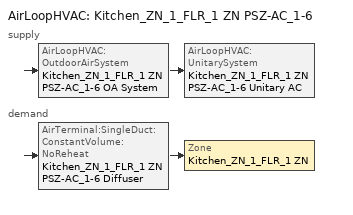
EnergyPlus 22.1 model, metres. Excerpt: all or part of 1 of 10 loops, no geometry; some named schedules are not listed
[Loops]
AirLoopHVAC 'Kitchen_ZN_1_FLR_1 ZN PSZ-AC_1-6'
 supply: AirLoopHVAC:OutdoorAirSystem 'Kitchen_ZN_1_FLR_1 ZN PSZ-AC_1-6 OA System' > AirLoopHVAC:UnitarySystem 'Kitchen_ZN_1_FLR_1 ZN PSZ-AC_1-6 Unitary AC'
 demand: AirTerminal:SingleDuct:ConstantVolume:NoReheat 'Kitchen_ZN_1_FLR_1 ZN PSZ-AC_1-6 Diffuser' > Zone 'Kitchen_ZN_1_FLR_1 ZN'
[ZoneControl:Thermostat]
Kitchen_ZN_1_FLR_1 ZN Thermostat: Zone or ZoneList=Kitchen_ZN_1_FLR_1 ZN; Control Type Schedule=Kitchen_ZN_1_FLR_1 ZN Thermostat Schedule; Control 1=PrimarySchool Kitchen Thermostat 1; Temperature Difference Between Cutout And Setpoint {deltaC}=0
[ThermostatSetpoint:DualSetpoint]
PrimarySchool Kitchen Thermostat 1: Heating Setpoint Temperature Schedule=SchoolPrimary HTGSETP_SCH_NO_OPTIMUM; Cooling Setpoint Temperature Schedule=SchoolPrimary CLGSETP_SCH_NO_OPTIMUM
[Fan:ZoneExhaust]
Kitchen_ZN_1_FLR_1 ZN Exhaust Fan: Availability Schedule=SchoolPrimary Kitchen_Exhaust_SCH; Fan Total Efficiency=0.385; Pressure Rise {Pa}=124.544; Maximum Flow Rate {m3/s}=2.12376; Flow Fraction Schedule=SchoolSecondary Kitchen_Exhaust_SCH_DCV; System Availability Manager Coupling Mode=Decoupled; Balanced Exhaust Fraction Schedule=SchoolSecondary Kitchen Exhaust Fan Balanced Exhaust Fraction Schedule
[Zone equipment]
Kitchen_ZN_1_FLR_1 ZN: Kitchen_ZN_1_FLR_1 ZN PSZ-AC_1-6 Diffuser, Kitchen_ZN_1_FLR_1 ZN Exhaust Fan
[Sizing:Zone]
Kitchen_ZN_1_FLR_1 ZN: Zone Cooling Design Supply Air Temperature Input Method=SupplyAirTemperature; Zone Cooling Design Supply Air Temperature {C}=12.7778; Zone Cooling Design Supply Air Temperature Difference {deltaC}=11.11; Zone Heating Design Supply Air Temperature Input Method=SupplyAirTemperature; Zone Heating Design Supply Air Temperature {C}=50; Zone Heating Design Supply Air Temperature Difference {deltaC}=11.11; Zone Cooling Design Supply Air Humidity Ratio {kgWater/kgDryAir}=0.0085; Zone Heating Design Supply Air Humidity Ratio {kgWater/kgDryAir}=0.008; Design Specification Outdoor Air Object=PrimarySchool Kitchen Ventilation; Cooling Design Air Flow Method=DesignDay; Cooling Design Air Flow Rate {m3/s}=0; Cooling Minimum Air Flow per Zone Floor Area {m3/s-m2}=0.000762; Cooling Minimum Air Flow {m3/s}=0; Cooling Minimum Air Flow Fraction=0; Heating Design Air Flow Method=DesignDay; Heating Design Air Flow Rate {m3/s}=0; Heating Maximum Air Flow per Zone Floor Area {m3/s-m2}=0.002032; Heating Maximum Air Flow {m3/s}=0.141576; Heating Maximum Air Flow Fraction=0.3; Account for Dedicated Outdoor Air System=No
[Controller:MechanicalVentilation]
Controller Mechanical Ventilation 1: Availability Schedule=SchoolPrimary MinOA_MotorizedDamper_Sched; Demand Controlled Ventilation=No; System Outdoor Air Method=ZoneSum; Zone or ZoneList Name 1=Kitchen_ZN_1_FLR_1 ZN; Design Specification Outdoor Air Object Name 1=PrimarySchool Kitchen Ventilation
[DesignSpecification:OutdoorAir]
PrimarySchool Kitchen Ventilation: Outdoor Air Method=Sum; Outdoor Air Flow per Person {m3/s-person}=0.00353961; Outdoor Air Flow per Zone Floor Area {m3/s-m2}=0.0009144; Outdoor Air Flow per Zone {m3/s}=0; Outdoor Air Flow Air Changes per Hour {1/hr}=0
[AirTerminal:SingleDuct:ConstantVolume:NoReheat]
Kitchen_ZN_1_FLR_1 ZN PSZ-AC_1-6 Diffuser: Availability Schedule=Always On Discrete; Maximum Air Flow Rate {m3/s}=AutoSize
[AirLoopHVAC]
Kitchen_ZN_1_FLR_1 ZN PSZ-AC_1-6: Design Supply Air Flow Rate {m3/s}=AutoSize; Design Return Air Flow Fraction of Supply Air Flow=1
[Sizing:System]
Kitchen_ZN_1_FLR_1 ZN PSZ-AC_1-6: Type of Load to Size On=Sensible; Design Outdoor Air Flow Rate {m3/s}=Autosize; Central Heating Maximum System Air Flow Ratio=1; Preheat Design Temperature {C}=7.22222; Preheat Design Humidity Ratio {kgWater/kgDryAir}=0.008; Precool Design Temperature {C}=12.7778; Precool Design Humidity Ratio {kgWater/kgDryAir}=0.008; Central Cooling Design Supply Air Temperature {C}=12.7778; Central Heating Design Supply Air Temperature {C}=50; Type of Zone Sum to Use=Coincident; 100% Outdoor Air in Cooling=No; 100% Outdoor Air in Heating=No; Central Cooling Design Supply Air Humidity Ratio {kgWater/kgDryAir}=0.0085; Central Heating Design Supply Air Humidity Ratio {kgWater/kgDryAir}=0.008; Cooling Supply Air Flow Rate Method=DesignDay; Cooling Supply Air Flow Rate {m3/s}=0; Cooling Supply Air Flow Rate Per Floor Area {m3/s-m2}=0.00996765; Cooling Fraction of Autosized Cooling Supply Air Flow Rate=1; Cooling Supply Air Flow Rate Per Unit Cooling Capacity {m3/s-W}=3.94755e-05; Heating Supply Air Flow Rate Method=DesignDay; Heating Supply Air Flow Rate {m3/s}=0; Heating Supply Air Flow Rate Per Floor Area {m3/s-m2}=0.00996765; Heating Fraction of Autosized Heating Supply Air Flow Rate=1; Heating Fraction of Autosized Cooling Supply Air Flow Rate=1; Heating Supply Air Flow Rate Per Unit Heating Capacity {m3/s-W}=3.15882e-05; System Outdoor Air Method=ZoneSum; Zone Maximum Outdoor Air Fraction=1; Cooling Design Capacity Method=CoolingDesignCapacity; Cooling Design Capacity {W}=Autosize; Cooling Design Capacity Per Floor Area {W/m2}=234.7; Fraction of Autosized Cooling Design Capacity=1; Heating Design Capacity Method=HeatingDesignCapacity; Heating Design Capacity {W}=Autosize; Heating Design Capacity Per Floor Area {W/m2}=157; Fraction of Autosized Heating Design Capacity=1; Central Cooling Capacity Control Method=OnOff; Occupant Diversity=Autosize
[Controller:OutdoorAir]
Kitchen_ZN_1_FLR_1 ZN PSZ-AC_1-6 OA System Controller: Minimum Outdoor Air Flow Rate {m3/s}=Autosize; Maximum Outdoor Air Flow Rate {m3/s}=Autosize; Economizer Control Type=DifferentialDryBulb; Economizer Control Action Type=ModulateFlow; Lockout Type=LockoutWithHeating; Minimum Limit Type=FixedMinimum; Minimum Outdoor Air Schedule=SchoolPrimary MinOA_MotorizedDamper_Sched; Mechanical Ventilation Controller=Controller Mechanical Ventilation 1; High Humidity Control=No; Control High Indoor Humidity Based on Outdoor Humidity Ratio=Yes; Heat Recovery Bypass Control Type=BypassWhenWithinEconomizerLimits
[SetpointManager:MixedAir]
Kitchen_ZN_1_FLR_1 ZN PSZ-AC_1-6 Mixed Air Node OS Default SPM: Control Variable=Temperature; Setpoint Node or NodeList=Kitchen_ZN_1_FLR_1 ZN PSZ-AC_1-6 Mixed Air Node
[AirLoopHVAC:UnitarySystem]
Kitchen_ZN_1_FLR_1 ZN PSZ-AC_1-6 Unitary AC: Control Type=Load; Controlling Zone or Thermostat Location=Kitchen_ZN_1_FLR_1 ZN; Dehumidification Control Type=None; Availability Schedule=SchoolPrimary HVACOperationSchd; Supply Fan=Kitchen_ZN_1_FLR_1 ZN PSZ-AC_1-6 Fan; Fan Placement=DrawThrough; Supply Air Fan Operating Mode Schedule=SchoolPrimary HVACOperationSchd; Heating Coil=Kitchen_ZN_1_FLR_1 ZN PSZ-AC_1-6 Gas Htg Coil 199kBtu/hr 0.8 Thermal Eff; DX Heating Coil Sizing Ratio=1; Cooling Coil=Kitchen_ZN_1_FLR_1 ZN PSZ-AC_1-6 2spd DX AC Clg Coil 74kBtu/hr 11.0EER; Use DOAS DX Cooling Coil=No; Minimum Supply Air Temperature {C}=2; Latent Load Control=SensibleOnlyLoadControl; Supplemental Heating Coil=Kitchen_ZN_1_FLR_1 ZN PSZ-AC_1-6 No Heat; Cooling Supply Air Flow Rate {m3/s}=Autosize; Heating Supply Air Flow Rate {m3/s}=Autosize; No Load Supply Air Flow Rate {m3/s}=Autosize; Maximum Supply Air Temperature {C}=80; Maximum Outdoor Dry-Bulb Temperature for Supplemental Heater Operation {C}=21; Maximum Cycling Rate {cycles/hr}=2.5; Heat Pump Time Constant {s}=60; Fraction of On-Cycle Power Use=0.01; Heat Pump Fan Delay Time {s}=60; Ancillary On-Cycle Electric Power {W}=0; Ancillary Off-Cycle Electric Power {W}=0
[Fan:OnOff]
Kitchen_ZN_1_FLR_1 ZN PSZ-AC_1-6 Fan: Availability Schedule=Always On Discrete; Fan Total Efficiency=0.56225; Pressure Rise {Pa}=622.722; Maximum Flow Rate {m3/s}=Autosize; Motor Efficiency=0.865; Motor In Airstream Fraction=1; Fan Power Ratio Function of Speed Ratio Curve=Fan On Off Power Curve; Fan Efficiency Ratio Function of Speed Ratio Curve=Fan On Off Efficiency Curve
[Coil:Heating:Fuel]
Kitchen_ZN_1_FLR_1 ZN PSZ-AC_1-6 Gas Htg Coil 199kBtu/hr 0.8 Thermal Eff: Availability Schedule=Always On Discrete; Fuel Type=NaturalGas; Burner Efficiency=0.8; Nominal Capacity {W}=AutoSize; Parasitic Electric Load {W}=0; Parasitic Fuel Load {W}=0
[Coil:Cooling:DX:TwoSpeed]
Kitchen_ZN_1_FLR_1 ZN PSZ-AC_1-6 2spd DX AC Clg Coil 74kBtu/hr 11.0EER: Availability Schedule=Always On Discrete; High Speed Gross Rated Total Cooling Capacity {W}=Autosize; High Speed Rated Sensible Heat Ratio=Autosize; High Speed Gross Rated Cooling COP {W/W}=3.79883; High Speed Rated Air Flow Rate {m3/s}=Autosize; Unit Internal Static Air Pressure {Pa}=773.3; Total Cooling Capacity Function of Temperature Curve=PSZ-AC_Unitary_PackagecoolCapFT; Total Cooling Capacity Function of Flow Fraction Curve=PSZ-AC_Unitary_PackagecoolFFF; Energy Input Ratio Function of Temperature Curve=PSZ-AC DX Unitary Package EIRFT; Energy Input Ratio Function of Flow Fraction Curve=PSZ-AC_Unitary_PackagecoolEIRFFF; Part Load Fraction Correlation Curve=PSZ-AC_Unitary_PackagecoolPLR; Low Speed Gross Rated Total Cooling Capacity {W}=Autosize; Low Speed Gross Rated Sensible Heat Ratio=0.69; Low Speed Gross Rated Cooling COP {W/W}=3.79883; Low Speed Rated Air Flow Rate {m3/s}=Autosize; Low Speed Total Cooling Capacity Function of Temperature Curve=PSZ-AC_Unitary_PackagecoolCapFT; Low Speed Energy Input Ratio Function of Temperature Curve=PSZ-AC DX Unitary Package EIRFT; Condenser Type=AirCooled; Minimum Outdoor Dry-Bulb Temperature for Compressor Operation {C}=-25; High Speed Evaporative Condenser Effectiveness=0; High Speed Evaporative Condenser Air Flow Rate {m3/s}=Autosize; High Speed Evaporative Condenser Pump Rated Power Consumption {W}=Autosize; Low Speed Evaporative Condenser Effectiveness=0; Low Speed Evaporative Condenser Air Flow Rate {m3/s}=Autosize; Low Speed Evaporative Condenser Pump Rated Power Consumption {W}=Autosize; Basin Heater Capacity {W/K}=10; Basin Heater Setpoint Temperature {C}=2
[Coil:Heating:Electric]
Kitchen_ZN_1_FLR_1 ZN PSZ-AC_1-6 No Heat: Availability Schedule=Always Off Discrete; Efficiency=1; Nominal Capacity {W}=0
[SetpointManager:SingleZone:Reheat]
Kitchen_ZN_1_FLR_1 ZN Setpoint Manager SZ Reheat: Control Variable=Temperature; Minimum Supply Air Temperature {C}=12.7778; Maximum Supply Air Temperature {C}=50; Control Zone=Kitchen_ZN_1_FLR_1 ZN; Setpoint Node or NodeList=Kitchen_ZN_1_FLR_1 ZN PSZ-AC_1-6 Supply Outlet Node
[Refrigeration:System]
RefrSystem - Primary School: Refrigerated Case or Walkin or CaseAndWalkInList=RefrSystem - Primary School Case and Walkin List; Refrigeration Condenser=Refrigeration Condenser Air Cooled 1; Compressor or CompressorList=RefrSystem - Primary School Compressor List; Minimum Condensing Temperature {C}=21; Refrigeration System Working Fluid Type=R404a; Suction Temperature Control Type=ConstantSuctionTemperature; Sum UA Suction Piping {W/K}=0; Suction Piping Zone=Kitchen_ZN_1_FLR_1 ZN; Number of Compressor Stages=1; Intercooler Type=None; Shell-and-Coil Intercooler Effectiveness=0.8
[Refrigeration:CaseAndWalkInList]
RefrSystem - Primary School Case and Walkin List: Case or WalkIn Name 1=Case Primary School; Case or WalkIn Name 2=Walk-In Primary School
[Refrigeration:Case]
Case Primary School: Availability Schedule=Always On Discrete; Zone=Kitchen_ZN_1_FLR_1 ZN; Rated Ambient Temperature {C}=23.8889; Rated Ambient Relative Humidity {percent}=55; Rated Total Cooling Capacity per Unit Length {W/m}=734; Rated Latent Heat Ratio=0.08; Rated Runtime Fraction=0.85; Case Length {m}=3.66; Case Operating Temperature {C}=2; Latent Case Credit Curve Type=CaseTemperatureMethod; Latent Case Credit Curve=Refrigeration Case Latent Credit Curve; Standard Case Fan Power per Unit Length {W/m}=15.7143; Operating Case Fan Power per Unit Length {W/m}=15.7143; Standard Case Lighting Power per Unit Length {W/m}=33; Installed Case Lighting Power per Unit Length {W/m}=33; Case Lighting Schedule=SchoolPrimary walkin_occ_lght_SCH; Fraction of Lighting Energy to Case=1; Case Anti-Sweat Heater Power per Unit Length {W/m}=0; Minimum Anti-Sweat Heater Power per Unit Length {W/m}=0; Anti-Sweat Heater Control Type=None; Humidity at Zero Anti-Sweat Heater Energy {percent}=0; Case Height {m}=1.5; Fraction of Anti-Sweat Heater Energy to Case=0.2; Case Defrost Power per Unit Length {W/m}=0; Case Defrost Type=None; Case Defrost Schedule=Refrigeration Defrost Schedule; Case Defrost Drip-Down Schedule=Refrigeration Defrost Schedule 1; Defrost Energy Correction Curve Type=None; Under Case HVAC Return Air Fraction=0.05; Refrigerated Case Restocking Schedule=SchoolPrimary Kitchen_ZN_1_FLR_1_Case:2_SELFCONTAINEDDISPLAYCASE_CaseStockingSched; Case Credit Fraction Schedule=Refrigeration Case Credit Schedule; Design Evaporator Temperature or Brine Inlet Temperature {C}=-5.56; Average Refrigerant Charge Inventory {kg/m}=0
[Refrigeration:WalkIn]
Walk-In Primary School: Availability Schedule=Always On Discrete; Rated Coil Cooling Capacity {W}=2686.44; Operating Temperature {C}=-23; Rated Cooling Source Temperature {C}=-28.3333; Rated Total Heating Power {W}=0; Rated Cooling Coil Fan Power {W}=249.978; Rated Circulation Fan Power {W}=0; Rated Total Lighting Power {W}=120.78; Lighting Schedule=SchoolSecondary BLDG_LIGHT_SCH; Defrost Type=Electric; Defrost Control Type=TimeSchedule; Defrost Schedule=Refrigeration Defrost Schedule 2; Defrost Drip-Down Schedule=Refrigeration Defrost Schedule 3; Defrost Power {W}=1500.6; Temperature Termination Defrost Fraction to Ice=0.7; Restocking Schedule=SchoolSecondary Kitchen_ZN_1_FLR_1_Case:1_WALKINFREEZER_WalkInStockingSched; Average Refrigerant Charge Inventory {kg}=0; Insulated Floor Surface Area {m2}=11.1484; Insulated Floor U-Value {W/m2-K}=0.207; Zone Name 1=Kitchen_ZN_1_FLR_1 ZN; Total Insulated Surface Area Facing Zone 1 {m2}=43.4; Insulated Surface U-Value Facing Zone 1 {W/m2-K}=0.235; Area of Glass Reach In Doors Facing Zone 1 {m2}=0; Height of Glass Reach In Doors Facing Zone 1 {m}=1.5; Glass Reach In Door U Value Facing Zone 1 {W/m2-K}=1.136; Area of Stocking Doors Facing Zone 1 {m2}=2; Height of Stocking Doors Facing Zone 1 {m}=2; Stocking Door U Value Facing Zone 1 {W/m2-K}=0.3785; Stocking Door Opening Schedule Name Facing Zone 1=door_wi_sched; Stocking Door Opening Protection Type Facing Zone 1=StripCurtain
[Refrigeration:Condenser:AirCooled]
Refrigeration Condenser Air Cooled 1: Rated Effective Total Heat Rejection Rate Curve=Curve Linear 1; Rated Subcooling Temperature Difference {deltaC}=0; Condenser Fan Speed Control Type=Fixed; Rated Fan Power {W}=946.525; Condenser Refrigerant Operating Charge Inventory {kg}=0; Condensate Receiver Refrigerant Inventory {kg}=0; Condensate Piping Refrigerant Inventory {kg}=0
[Refrigeration:CompressorList]
RefrSystem - Primary School Compressor List: Refrigeration Compressor Name 1=Refrigeration Compressor 1; Refrigeration Compressor Name 2=Refrigeration Compressor 2; Refrigeration Compressor Name 3=Refrigeration Compressor 3; Refrigeration Compressor Name 4=Refrigeration Compressor 4; Refrigeration Compressor Name 5=Refrigeration Compressor 5; Refrigeration Compressor Name 6=Refrigeration Compressor 6; Refrigeration Compressor Name 7=Refrigeration Compressor 7; Refrigeration Compressor Name 8=Refrigeration Compressor 8; Refrigeration Compressor Name 9=Refrigeration Compressor 9; Refrigeration Compressor Name 10=Refrigeration Compressor 10; Refrigeration Compressor Name 11=Refrigeration Compressor 11; Refrigeration Compressor Name 12=Refrigeration Compressor 12; Refrigeration Compressor Name 13=Refrigeration Compressor 13; Refrigeration Compressor Name 14=Refrigeration Compressor 14; Refrigeration Compressor Name 15=Refrigeration Compressor 15; Refrigeration Compressor Name 16=Refrigeration Compressor 16; Refrigeration Compressor Name 17=Refrigeration Compressor 17; Refrigeration Compressor Name 18=Refrigeration Compressor 18; Refrigeration Compressor Name 19=Refrigeration Compressor 19; Refrigeration Compressor Name 20=Refrigeration Compressor 20
[EnergyManagementSystem:InternalVariable]
Kitchen_ZN_1_FLR_1ZN_Area: Internal Data Index Key=Kitchen_ZN_1_FLR_1 ZN; Internal Data Type=Zone Floor Area
[EnergyManagementSystem:Sensor]
Kitchen_ZN_1_FLR_1ZN_LSr: Output:Variable or Output:Meter Index Key=Kitchen_ZN_1_FLR_1 ZN; Output:Variable or Output:Meter=Zone Lights Electricity Rate
[Schedule:Compact]
Kitchen_ZN_1_FLR_1 ZN Thermostat Schedule: Through: 12/31, For: AllDays, Until: 24:00, 4
[Schedule:Week:Daily]
SchoolPrimary Kitchen_Exhaust_SCH Week Rule - Jan1-Jun24: SchoolPrimary Kitchen_Exhaust_SCH Wknd Day, SchoolPrimary Kitchen_Exhaust_SCH Wkdy Day, SchoolPrimary Kitchen_Exhaust_SCH Wkdy Day, SchoolPrimary Kitchen_Exhaust_SCH Wkdy Day, SchoolPrimary Kitchen_Exhaust_SCH Wkdy Day, SchoolPrimary Kitchen_Exhaust_SCH Wkdy Day, SchoolPrimary Kitchen_Exhaust_SCH Wknd Day, SchoolPrimary Kitchen_Exhaust_SCH Default, SchoolPrimary Kitchen_Exhaust_SCH Summer Design Day, SchoolPrimary Kitchen_Exhaust_SCH Winter Design Day, SchoolPrimary Kitchen_Exhaust_SCH Default, SchoolPrimary Kitchen_Exhaust_SCH Default
SchoolPrimary Kitchen_Exhaust_SCH Week Rule - Jun25-Jul1: SchoolPrimary Kitchen_Exhaust_SCH Wknd Day, SchoolPrimary Kitchen_Exhaust_SCH Wkdy Day, SchoolPrimary Kitchen_Exhaust_SCH Wkdy Day, SchoolPrimary Kitchen_Exhaust_SCH Wkdy Day, SchoolPrimary Kitchen_Exhaust_SCH Wkdy Day, SchoolPrimary Kitchen_Exhaust_SCH Wkdy Day, SchoolPrimary Kitchen_Exhaust_SCH Wknd Day 1, SchoolPrimary Kitchen_Exhaust_SCH Default, SchoolPrimary Kitchen_Exhaust_SCH Summer Design Day, SchoolPrimary Kitchen_Exhaust_SCH Winter Design Day, SchoolPrimary Kitchen_Exhaust_SCH Default, SchoolPrimary Kitchen_Exhaust_SCH Default
SchoolPrimary Kitchen_Exhaust_SCH Week Rule - Jul2-Aug26: SchoolPrimary Kitchen_Exhaust_SCH Wknd Day 1, SchoolPrimary Kitchen_Exhaust_SCH Wkdy Day 1, SchoolPrimary Kitchen_Exhaust_SCH Wkdy Day 1, SchoolPrimary Kitchen_Exhaust_SCH Wkdy Day 1, SchoolPrimary Kitchen_Exhaust_SCH Wkdy Day 1, SchoolPrimary Kitchen_Exhaust_SCH Wkdy Day 1, SchoolPrimary Kitchen_Exhaust_SCH Wknd Day 1, SchoolPrimary Kitchen_Exhaust_SCH Default, SchoolPrimary Kitchen_Exhaust_SCH Summer Design Day, SchoolPrimary Kitchen_Exhaust_SCH Winter Design Day, SchoolPrimary Kitchen_Exhaust_SCH Default, SchoolPrimary Kitchen_Exhaust_SCH Default
SchoolPrimary Kitchen_Exhaust_SCH Week Rule - Aug27-Sep2: SchoolPrimary Kitchen_Exhaust_SCH Wknd Day 1, SchoolPrimary Kitchen_Exhaust_SCH Wkdy Day 1, SchoolPrimary Kitchen_Exhaust_SCH Wkdy Day 1, SchoolPrimary Kitchen_Exhaust_SCH Wkdy Day 1, SchoolPrimary Kitchen_Exhaust_SCH Wkdy Day 1, SchoolPrimary Kitchen_Exhaust_SCH Wkdy Day 2, SchoolPrimary Kitchen_Exhaust_SCH Default, SchoolPrimary Kitchen_Exhaust_SCH Default, SchoolPrimary Kitchen_Exhaust_SCH Summer Design Day, SchoolPrimary Kitchen_Exhaust_SCH Winter Design Day, SchoolPrimary Kitchen_Exhaust_SCH Default, SchoolPrimary Kitchen_Exhaust_SCH Default
SchoolPrimary Kitchen_Exhaust_SCH Week Rule - Sep3-Dec31: SchoolPrimary Kitchen_Exhaust_SCH Default, SchoolPrimary Kitchen_Exhaust_SCH Wkdy Day 2, SchoolPrimary Kitchen_Exhaust_SCH Wkdy Day 2, SchoolPrimary Kitchen_Exhaust_SCH Wkdy Day 2, SchoolPrimary Kitchen_Exhaust_SCH Wkdy Day 2, SchoolPrimary Kitchen_Exhaust_SCH Wkdy Day 2, SchoolPrimary Kitchen_Exhaust_SCH Default, SchoolPrimary Kitchen_Exhaust_SCH Default, SchoolPrimary Kitchen_Exhaust_SCH Summer Design Day, SchoolPrimary Kitchen_Exhaust_SCH Winter Design Day, SchoolPrimary Kitchen_Exhaust_SCH Default, SchoolPrimary Kitchen_Exhaust_SCH Default
SchoolSecondary Kitchen_Exhaust_SCH_DCV Week Rule - Jan1-Dec31: SchoolSecondary Kitchen_Exhaust_SCH_DCV Default, SchoolSecondary Kitchen_Exhaust_SCH_DCV Default, SchoolSecondary Kitchen_Exhaust_SCH_DCV Default, SchoolSecondary Kitchen_Exhaust_SCH_DCV Default, SchoolSecondary Kitchen_Exhaust_SCH_DCV Default, SchoolSecondary Kitchen_Exhaust_SCH_DCV Default, SchoolSecondary Kitchen_Exhaust_SCH_DCV Default, SchoolSecondary Kitchen_Exhaust_SCH_DCV Default, SchoolSecondary Kitchen_Exhaust_SCH_DCV Summer Design Day, SchoolSecondary Kitchen_Exhaust_SCH_DCV Winter Design Day, SchoolSecondary Kitchen_Exhaust_SCH_DCV Default, SchoolSecondary Kitchen_Exhaust_SCH_DCV Default
SchoolSecondary Kitchen Exhaust Fan Balanced Exhaust Fraction Schedule Week Rule - Jan1-Jun24: SchoolSecondary Kitchen Exhaust Fan Balanced Exhaust Fraction Schedule Wknd Day, SchoolSecondary Kitchen Exhaust Fan Balanced Exhaust Fraction Schedule Wkdy Day, SchoolSecondary Kitchen Exhaust Fan Balanced Exhaust Fraction Schedule Wkdy Day, SchoolSecondary Kitchen Exhaust Fan Balanced Exhaust Fraction Schedule Wkdy Day, SchoolSecondary Kitchen Exhaust Fan Balanced Exhaust Fraction Schedule Wkdy Day, SchoolSecondary Kitchen Exhaust Fan Balanced Exhaust Fraction Schedule Wkdy Day, SchoolSecondary Kitchen Exhaust Fan Balanced Exhaust Fraction Schedule Wknd Day, SchoolSecondary Kitchen Exhaust Fan Balanced Exhaust Fraction Schedule Default, SchoolSecondary Kitchen Exhaust Fan Balanced Exhaust Fraction Schedule Summer Design Day, SchoolSecondary Kitchen Exhaust Fan Balanced Exhaust Fraction Schedule Winter Design Day, SchoolSecondary Kitchen Exhaust Fan Balanced Exhaust Fraction Schedule Default, SchoolSecondary Kitchen Exhaust Fan Balanced Exhaust Fraction Schedule Default
[Schedule:Year]
SchoolPrimary HTGSETP_SCH_NO_OPTIMUM: SchoolPrimary HTGSETP_SCH_NO_OPTIMUM Week Rule - Jan1-Dec31, 1, 1, 12, 31
SchoolPrimary CLGSETP_SCH_NO_OPTIMUM: SchoolPrimary CLGSETP_SCH_NO_OPTIMUM Week Rule - Jan1-Dec31, 1, 1, 12, 31
SchoolPrimary MinOA_MotorizedDamper_Sched: SchoolPrimary MinOA_MotorizedDamper_Sched Week Rule - Jan1-Dec31, 1, 1, 12, 31
SchoolPrimary Kitchen_Exhaust_SCH: SchoolPrimary Kitchen_Exhaust_SCH Week Rule - Jan1-Jun24, 1, 1, 6, 24, SchoolPrimary Kitchen_Exhaust_SCH Week Rule - Jun25-Jul1, 6, 25, 7, 1, SchoolPrimary Kitchen_Exhaust_SCH Week Rule - Jul2-Aug26, 7, 2, 8, 26, SchoolPrimary Kitchen_Exhaust_SCH Week Rule - Aug27-Sep2, 8, 27, 9, 2, SchoolPrimary Kitchen_Exhaust_SCH Week Rule - Sep3-Dec31, 9, 3, 12, 31
SchoolSecondary Kitchen_Exhaust_SCH_DCV: SchoolSecondary Kitchen_Exhaust_SCH_DCV Week Rule - Jan1-Dec31, 1, 1, 12, 31
SchoolSecondary Kitchen Exhaust Fan Balanced Exhaust Fraction Schedule: SchoolSecondary Kitchen Exhaust Fan Balanced Exhaust Fraction Schedule Week Rule - Jan1-Jun24, 1, 1, 6, 24, SchoolSecondary Kitchen Exhaust Fan Balanced Exhaust Fraction Schedule Week Rule - Jun25-Jul1, 6, 25, 7, 1, SchoolSecondary Kitchen Exhaust Fan Balanced Exhaust Fraction Schedule Week Rule - Jul2-Aug26, 7, 2, 8, 26, SchoolSecondary Kitchen Exhaust Fan Balanced Exhaust Fraction Schedule Week Rule - Aug27-Sep2, 8, 27, 9, 2, SchoolSecondary Kitchen Exhaust Fan Balanced Exhaust Fraction Schedule Week Rule - Sep3-Dec31, 9, 3, 12, 31
door_wi_sched: door_wi_sched Week Rule - Jan1-Dec31, 1, 1, 12, 31
Refrigeration Case Credit Schedule: Refrigeration Case Credit Schedule Week Rule - Jan1-Dec31, 1, 1, 12, 31
Refrigeration Defrost Schedule: Refrigeration Defrost Schedule Week Rule - Jan1-Dec31, 1, 1, 12, 31
Refrigeration Defrost Schedule 1: Refrigeration Defrost Schedule 1 Week Rule - Jan1-Dec31, 1, 1, 12, 31
Refrigeration Defrost Schedule 2: Refrigeration Defrost Schedule 2 Week Rule - Jan1-Dec31, 1, 1, 12, 31
Refrigeration Defrost Schedule 3: Refrigeration Defrost Schedule 3 Week Rule - Jan1-Dec31, 1, 1, 12, 31
SchoolPrimary HVACOperationSchd: SchoolPrimary HVACOperationSchd Week Rule - Jan1-Dec31, 1, 1, 12, 31
SchoolPrimary Kitchen_ZN_1_FLR_1_Case:2_SELFCONTAINEDDISPLAYCASE_CaseStockingSched: SchoolPrimary Kitchen_ZN_1_FLR_1_Case:2_SELFCONTAINEDDISPLAYCASE_CaseStockingSched Week Rule - Jan1-Dec31, 1, 1, 12, 31
SchoolPrimary walkin_occ_lght_SCH: SchoolPrimary walkin_occ_lght_SCH Week Rule - Jan1-Jun24, 1, 1, 6, 24, SchoolPrimary walkin_occ_lght_SCH Week Rule - Jun25-Jul1, 6, 25, 7, 1, SchoolPrimary walkin_occ_lght_SCH Week Rule - Jul2-Aug26, 7, 2, 8, 26, SchoolPrimary walkin_occ_lght_SCH Week Rule - Aug27-Sep2, 8, 27, 9, 2, SchoolPrimary walkin_occ_lght_SCH Week Rule - Sep3-Dec31, 9, 3, 12, 31
SchoolSecondary BLDG_LIGHT_SCH: SchoolSecondary BLDG_LIGHT_SCH Week Rule - Jan1-Jun24, 1, 1, 6, 24, SchoolSecondary BLDG_LIGHT_SCH Week Rule - Jun25-Jul1, 6, 25, 7, 1, SchoolSecondary BLDG_LIGHT_SCH Week Rule - Jul2-Aug26, 7, 2, 8, 26, SchoolSecondary BLDG_LIGHT_SCH Week Rule - Aug27-Sep2, 8, 27, 9, 2, SchoolSecondary BLDG_LIGHT_SCH Week Rule - Sep3-Dec31, 9, 3, 12, 31
SchoolSecondary Kitchen_ZN_1_FLR_1_Case:1_WALKINFREEZER_WalkInStockingSched: SchoolSecondary Kitchen_ZN_1_FLR_1_Case:1_WALKINFREEZER_WalkInStockingSched Week Rule - Jan1-Dec31, 1, 1, 12, 31
[Schedule:Constant]
Name | Hourly Value
Always On Discrete | 1
Always Off Discrete | 0
[Curve:Exponent]
Fan On Off Power Curve: Coefficient1 Constant=1; Coefficient2 Constant=0; Coefficient3 Constant=0; Minimum Value of x {BasedOnField A2}=0; Maximum Value of x {BasedOnField A2}=1
[Curve:Cubic]
Name | Coefficient1 Constant | Coefficient2 x | Coefficient3 x**2 | Coefficient4 x**3 | Minimum Value of x {BasedOnField A2} | Maximum Value of x {BasedOnField A2}
Fan On Off Efficiency Curve | 1 | 0 | 0 | 0 | 0 | 1
Refrigeration Case Latent Credit Curve | 0.0265263 | 0.00107803 | 6.02558e-05 | 1.23732e-06 | -35 | 20
[Curve:Biquadratic] Minimum Value of x {BasedOnField A2}=12.77778; Maximum Value of x {BasedOnField A2}=23.88889; Minimum Value of y {BasedOnField A3}=21.11111; Maximum Value of y {BasedOnField A3}=46.11111
Name | Coefficient1 Constant | Coefficient2 x | Coefficient3 x**2 | Coefficient4 y | Coefficient5 y**2 | Coefficient6 x*y
PSZ-AC_Unitary_PackagecoolCapFT | 0.766956 | 0.0107756 | -4.14703e-05 | 0.00134961 | -0.000261144 | 0.000457488
PSZ-AC DX Unitary Package EIRFT | 0.297145 | 0.0430933 | -0.000748766 | 0.00597727 | 0.000482112 | -0.000956448
[Curve:Quadratic]
Name | Coefficient1 Constant | Coefficient2 x | Coefficient3 x**2 | Minimum Value of x {BasedOnField A2} | Maximum Value of x {BasedOnField A2}
PSZ-AC_Unitary_PackagecoolFFF | 0.8 | 0.2 | 0 | 0.5 | 1.5
PSZ-AC_Unitary_PackagecoolEIRFFF | 1.156 | -0.1816 | 0.0256 | 0.5 | 1.5
PSZ-AC_Unitary_PackagecoolPLR | 0.75 | 0.25 | 0 | 0 | 1
[Curve:Linear]
Curve Linear 1: Coefficient1 Constant=0; Coefficient2 x=1018.49; Minimum Value of x {BasedOnField A2}=1.4; Maximum Value of x {BasedOnField A2}=33.3
